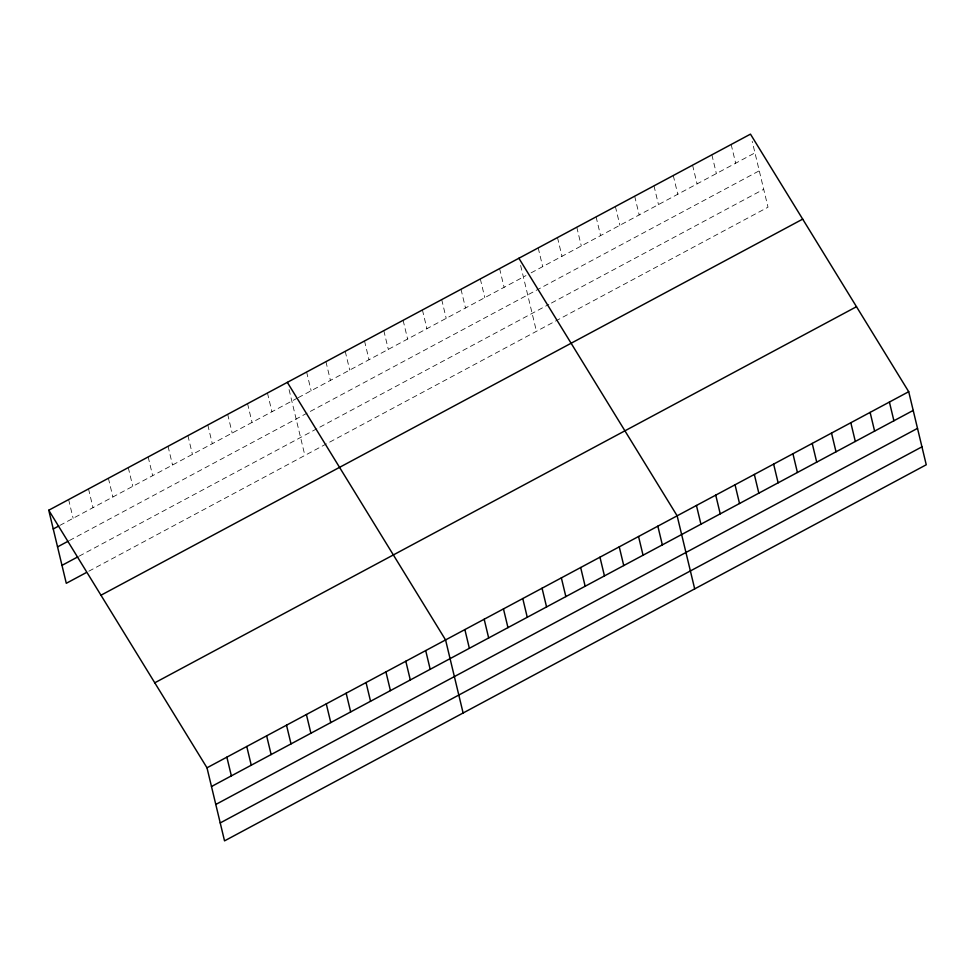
<?xml version="1.0" encoding="UTF-8"?>
<svg xmlns="http://www.w3.org/2000/svg" width="975" height="975" viewBox="0 0 975 975"><rect width="100%" height="100%" fill="white"/><g stroke="black" fill="none" stroke-linecap="round" stroke-linejoin="round"><path stroke-width="0.73" stroke-dasharray="4.88 3.66" d="M59.877 525.403L296.973 398.324M298.265 397.642L525.964 275.596M531.119 272.842L754.967 152.868M69.481 540.491L759.269 170.796M79.219 556.128L317.289 428.525M319.861 427.148L548.864 304.419M551.436 303.042L763.705 189.272M88.822 571.216L768.007 207.2L752.2 141.338M731.165 144.483L735.662 163.203M711.872 154.83L716.369 173.55M692.579 165.165L697.076 183.897M673.274 175.512L677.771 194.232M653.981 185.847L658.478 204.579M634.688 196.194L639.186 214.927M615.383 206.542L619.881 225.262M596.091 216.877L600.588 235.609M576.798 227.224L581.283 245.944M557.493 237.571L561.99 256.291M538.2 247.906L542.697 266.638M520.626 265.456L536.445 331.317M499.602 268.588L504.099 287.32M480.309 278.935L484.807 297.668M461.004 289.283L465.502 308.002M441.712 299.618L446.209 318.35M422.419 309.965L426.916 328.685M403.114 320.3L407.611 339.032M383.821 330.647L388.318 349.379M364.528 340.994L369.013 359.714M345.223 351.329L349.72 370.061M325.93 361.676L330.428 380.396M306.625 372.023L311.123 390.743M289.063 389.561L304.87 455.423M267.455 393.023L271.952 411.742M247.565 403.674L252.062 422.394M227.687 414.326L232.184 433.058M207.809 424.99L212.306 443.71M187.919 435.642L192.416 454.362M168.041 446.294L172.538 465.026M148.163 456.958L152.661 475.678M128.273 467.61L132.771 486.33M108.396 478.262L112.893 496.994M88.518 488.926L93.015 507.646M68.628 499.578L73.125 518.298"/><path stroke-width="1.46" d="M48.75 510.23L750.47 134.136L908.712 391.706L926.25 464.77L224.53 840.864L206.993 767.8L48.75 510.23L66.288 583.294L86.178 572.642M53.247 528.962L58.549 526.122M57.549 546.89L68.153 541.21M61.986 565.366L77.89 556.835M100.973 595.225L802.693 219.131M154.769 682.805L856.489 306.711M206.993 767.8L908.712 391.706M211.49 786.52L913.209 410.426M215.792 804.46L917.512 428.366M220.228 822.924L921.948 446.842M518.895 258.253L677.138 515.812L694.688 588.876M287.332 382.358L445.575 639.929L463.113 712.993M889.407 402.053L893.904 420.773M870.114 412.388L874.612 431.121M850.822 422.736L855.319 441.456M831.517 433.071L836.014 451.803M812.224 443.418L816.721 462.15M792.931 453.765L797.416 472.485M773.626 464.1L778.123 482.832M754.333 474.447L758.83 493.167M735.04 484.794L739.525 503.514M715.735 495.129L720.233 513.862M696.443 505.477L700.94 524.197M657.845 526.159L662.342 544.891M638.552 536.506L643.049 555.226M619.247 546.841L623.744 565.573M599.954 557.188L604.451 575.908M580.661 567.523L585.158 586.255M561.356 577.87L565.853 596.602M542.063 588.217L546.561 606.938M522.771 598.553L527.256 617.285M503.466 608.9L507.963 627.62M484.173 619.247L488.67 637.967M464.868 629.582L469.365 648.314M425.697 650.581L430.194 669.313M405.807 661.233L410.304 679.965M385.929 671.897L390.427 690.617M366.052 682.549L370.549 701.281M346.162 693.213L350.659 711.933M326.284 703.865L330.781 722.585M306.406 714.517L310.903 733.249M286.516 725.181L291.013 743.901M266.638 735.832L271.135 754.553M246.76 746.484L251.257 765.217M226.87 757.148L231.368 775.868"/></g></svg>
